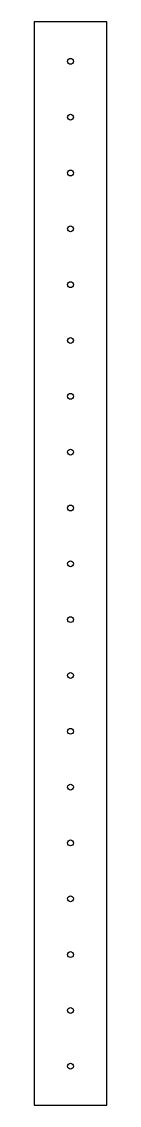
# Model space of a CAD drawing. Header units: millimetres. Extents: x -6 to 6, y -178 to 6.
import ezdxf

# ---------------------------------------------------------------- set-up
doc = ezdxf.new("R2010")
doc.units = ezdxf.units.MM
doc.layers.get('0').update_dxf_attribs({"linetype": 'CONTINUOUS'})

msp = doc.modelspace()

# ---------------------------------------------------------------- linework, layer by layer
msp.add_lwpolyline([(-6.2, -178), (6.2, -178), (6.2, 6.4), (-6.2, 6.4)], close=True)
for centre in [(0, -0.35), (0, -9.85), (0, -19.35), (0, -28.85), (0, -38.35), (0, -47.85), (0, -57.35), (0, -66.85), (0, -76.35), (0, -85.85), (0, -95.35), (0, -104.85), (0, -114.35), (0, -123.85), (0, -133.35), (0, -142.85), (0, -152.35), (0, -161.85), (0, -171.35)]:
    msp.add_circle(centre, 0.5)

doc.saveas('drawing.dxf')
